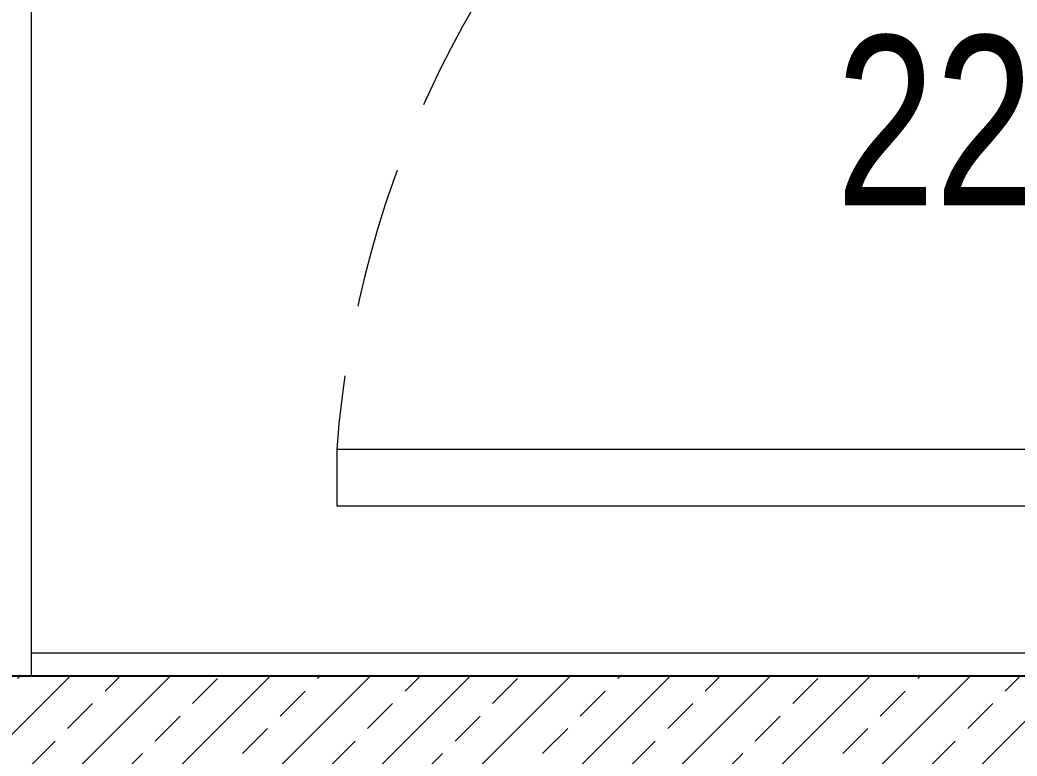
# Model space of a CAD drawing. Header units: millimetres. Extents: x 809 to 8159, y 33 to 4533.
# Drawn here: x 2572.8 to 2661, y 2813.3 to 2878.3 of the extents above; entities that cross this region are included whole.
import ezdxf
from ezdxf.enums import TextEntityAlignment as Align

# ---------------------------------------------------------------- set-up
doc = ezdxf.new("R2010")
doc.units = ezdxf.units.MM
for name, pattern in [('DASHED', [19.05, 12.7, -6.35]), ('HIDDEN', [0.375, 0.25, -0.125]), ('HIDDEN2', [0.1875, 0.125, -0.0625])]:
    doc.linetypes.add(name, pattern=pattern)
for name, color, linetype, lineweight in [('B.A.TARAMA', 124, 'DASHED', 15), ('BETONARME', 3, 'Continuous', 25), ('KAPI', 20, 'Continuous', 0), ('kapi_tag_yeni', 2, 'Continuous', 0), ('Sıva', 1, 'Continuous', 0), ('TEZGAH', 7, 'Continuous', 0)]:
    doc.layers.add(name, color=color, linetype=linetype, lineweight=lineweight)
doc.styles.add('kapi_tag', font='arial.ttf', dxfattribs={"width": 0.75})

# ---------------------------------------------------------------- blocks, each defined once
blk = doc.blocks.new('TRHTRRTTHRTHRTH')
at = {"layer": 'KAPI'}
blk.add_lwpolyline([(35248.92727, -102103.20818), (35248.92727, -102103.25818), (35249.84727, -102103.25818), (35249.84727, -102103.20818)], close=True, dxfattribs=at)
at = {"layer": 'KAPI', "linetype": 'HIDDEN2'}
blk.add_arc((35248.92999, -102103.18825), 0.91993, 269.83001, 355.64049, dxfattribs=at)
blk = doc.blocks.new('kapi_tag_yeni')
at = {"layer": 'kapi_tag_yeni', "style": 'kapi_tag', "width": 0.75}
for tag, p in [('KAPI_ENI', (-0.55297, 0.04695)), ('KAPI_BOYU', (-0.55297, -0.19401))]:
    blk.add_attdef(tag, p, '', height=0.15, dxfattribs=at)
blk.add_attdef('KAPI_TAG_02', text='', height=0.15, dxfattribs=at).set_placement((-0.83038, 0), align=Align.MIDDLE_CENTER)
blk = doc.blocks.new('rhtrtrthrthrth')
at = {"layer": 'B.A.TARAMA'}
h = blk.add_hatch(dxfattribs=at)
h.set_pattern_fill('ANSI33', color=256, scale=25, style=0, pattern_type=0)
h.set_pattern_definition([(45, (32410.317, -23322.9636), (-4.419417, 4.419417), []), (45, (32414.736, -23322.9636), (-4.419417, 4.419417), [3.125, -1.5625])])
h.paths.add_polyline_path([(34457.556, -20770.926), (34667.556, -20770.926), (34667.556, -20800.926), (34457.556, -20800.926)])
at = {"layer": 'BETONARME', "elevation": 0}
blk.add_lwpolyline([(34457.556, -20770.926), (34667.556, -20770.926), (34667.556, -20800.926), (34457.556, -20800.926)], close=True, dxfattribs=at)
blk = doc.blocks.new('trthrttrtrthrth')
at = {"layer": 'B.A.TARAMA'}
blk.add_blockref('rhtrtrthrthrth', (0, 5000), dxfattribs=at)

msp = doc.modelspace()

# ---------------------------------------------------------------- linework, layer by layer
at = {"layer": 'Sıva'}
msp.add_line((2694.829, 2822.348), (2573.829, 2822.348), dxfattribs=at)
at = {"layer": 'Sıva', "elevation": 0}
msp.add_lwpolyline([(2694.828, 3068.348), (2503.829, 3068.348), (2503.829, 2912.348), (2573.829, 2912.348), (2573.829, 2820.348)], dxfattribs=at)

# ---------------------------------------------------------------- block references
at = {"layer": 'KAPI', "xscale": 100, "yscale": 100, "zscale": 100, "rotation": 180}
msp.add_blockref('TRHTRRTTHRTHRTH', (3527585.556, -10207485.471), dxfattribs=at)
at = {"layer": 'kapi_tag_yeni'}
ref = msp.add_blockref('kapi_tag_yeni', (2634.455, 2881.383), dxfattribs=dict(at, xscale=99.99999999999996, yscale=99.99999999999996, zscale=99.99999999999996, rotation=180))
ref.add_attrib('KAPI_ENI', '225', (2644.959, 2861.892), dxfattribs={"height": 15, "style": 'kapi_tag', "width": 0.75})
at = {"layer": 'TEZGAH', "color": 0, "linetype": 'HIDDEN', "lineweight": -2, "ltscale": 35}
msp.add_blockref('trthrttrtrthrth', (-31955.727, 18591.274), dxfattribs=at)

doc.saveas('drawing.dxf')
